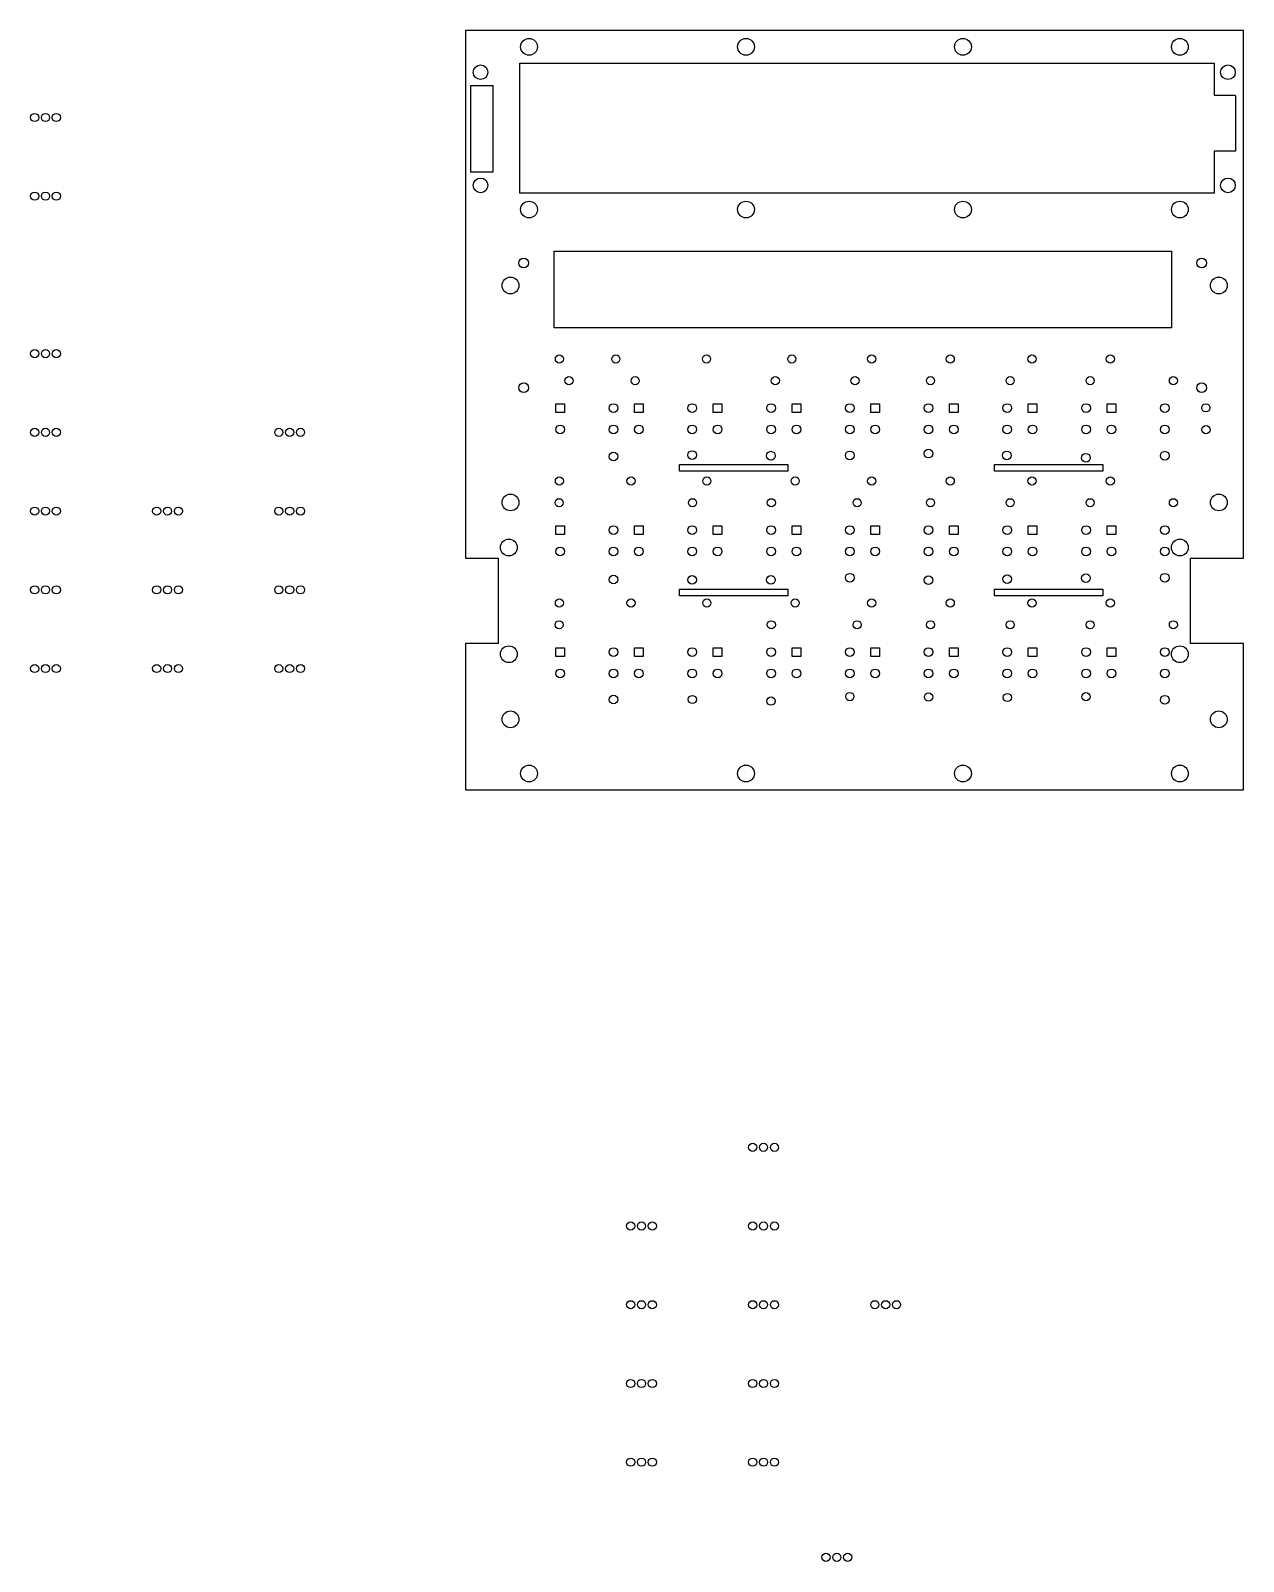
# Model space of a CAD drawing. Extents: x -4010 to 7170, y -7114 to 7000.
import ezdxf

# ---------------------------------------------------------------- set-up
doc = ezdxf.new("R2010")
doc.units = 0
for name, color, linetype in [('BOARD_GEOMETRY_OUTLINE', 1, 'CONTINUOUS'), ('PIN_BOTTOM', 2, 'CONTINUOUS'), ('VIA_CLASS_BOTTOM', 3, 'CONTINUOUS')]:
    doc.layers.add(name, color=color, linetype=linetype)

msp = doc.modelspace()

# ---------------------------------------------------------------- linework, layer by layer
at = {"layer": 'BOARD_GEOMETRY_OUTLINE'}
for points in [[(0, 0), (7170, 0), (7170, 1348.3), (6682.5, 1348.3), (6682.5, 2135.7), (7170, 2135.7), (7170, 7000), (0, 7000), (0, 2135.7), (300, 2135.7), (300, 1348.3), (0, 1348.3)], [(500, 5500), (500, 6700), (6900, 6700), (6900, 6404), (7090, 6404), (7098, 6396), (7098, 5890), (6904, 5890), (6900, 5886), (6900, 5500)], [(50, 5695), (50, 6495), (250, 6495), (250, 5695)], [(816.5, 4259), (816.5, 4967.7), (6507.9, 4967.7), (6507.9, 4259)], [(1971, 2938), (1971, 3000.5), (2971, 3000.5), (2971, 2938)], [(4874.544, 2938), (4874.544, 3000.5), (5874.544, 3000.5), (5874.544, 2938)], [(1971, 1788), (1971, 1850.5), (2971, 1850.5), (2971, 1788)], [(4874.544, 1788), (4874.544, 1850.5), (5874.544, 1850.5), (5874.544, 1788)]]:
    msp.add_lwpolyline(points, close=True, dxfattribs=at)
at = {"layer": 'PIN_BOTTOM'}
for points in [[(831.937, 3480.425), (831.937, 3560.425), (911.937, 3560.425), (911.937, 3480.425)], [(1557.823, 3480.425), (1557.823, 3560.425), (1637.823, 3560.425), (1637.823, 3480.425)], [(2283.709, 3480.425), (2283.709, 3560.425), (2363.709, 3560.425), (2363.709, 3480.425)], [(3009.595, 3480.425), (3009.595, 3560.425), (3089.595, 3560.425), (3089.595, 3480.425)], [(3735.481, 3480.425), (3735.481, 3560.425), (3815.481, 3560.425), (3815.481, 3480.425)], [(4461.367, 3480.425), (4461.367, 3560.425), (4541.367, 3560.425), (4541.367, 3480.425)], [(5187.253, 3480.425), (5187.253, 3560.425), (5267.253, 3560.425), (5267.253, 3480.425)], [(5913.139, 3480.425), (5913.139, 3560.425), (5993.139, 3560.425), (5993.139, 3480.425)], [(831.937, 2355.425), (831.937, 2435.425), (911.937, 2435.425), (911.937, 2355.425)], [(1557.823, 2355.425), (1557.823, 2435.425), (1637.823, 2435.425), (1637.823, 2355.425)], [(2283.709, 2355.425), (2283.709, 2435.425), (2363.709, 2435.425), (2363.709, 2355.425)], [(3009.595, 2355.425), (3009.595, 2435.425), (3089.595, 2435.425), (3089.595, 2355.425)], [(3735.481, 2355.425), (3735.481, 2435.425), (3815.481, 2435.425), (3815.481, 2355.425)], [(4461.367, 2355.425), (4461.367, 2435.425), (4541.367, 2435.425), (4541.367, 2355.425)], [(5187.253, 2355.425), (5187.253, 2435.425), (5267.253, 2435.425), (5267.253, 2355.425)], [(5913.139, 2355.425), (5913.139, 2435.425), (5993.139, 2435.425), (5993.139, 2355.425)], [(831.937, 1230.425), (831.937, 1310.425), (911.937, 1310.425), (911.937, 1230.425)], [(1557.823, 1230.425), (1557.823, 1310.425), (1637.823, 1310.425), (1637.823, 1230.425)], [(2283.709, 1230.425), (2283.709, 1310.425), (2363.709, 1310.425), (2363.709, 1230.425)], [(3009.595, 1230.425), (3009.595, 1310.425), (3089.595, 1310.425), (3089.595, 1230.425)], [(3735.481, 1230.425), (3735.481, 1310.425), (3815.481, 1310.425), (3815.481, 1230.425)], [(4461.367, 1230.425), (4461.367, 1310.425), (4541.367, 1310.425), (4541.367, 1230.425)], [(5187.253, 1230.425), (5187.253, 1310.425), (5267.253, 1310.425), (5267.253, 1230.425)], [(5913.139, 1230.425), (5913.139, 1310.425), (5993.139, 1310.425), (5993.139, 1230.425)]]:
    msp.add_lwpolyline(points, close=True, dxfattribs=at)
for centre, radius in [((-3972, 6199.202), 37.5), ((-3872, 6199.202), 37.5), ((-3772, 6199.202), 37.5), ((-3972, 5473.316), 37.5), ((-3872, 5473.316), 37.5), ((-3772, 5473.316), 37.5), ((-3972, 4021.544), 37.5), ((-3872, 4021.544), 37.5), ((-3772, 4021.544), 37.5), ((1364.063, 3520.425), 40), ((2089.949, 3520.425), 40), ((2815.835, 3520.425), 40), ((3541.721, 3520.425), 40), ((4267.607, 3520.425), 40), ((4993.493, 3520.425), 40), ((5719.379, 3520.425), 40), ((6445.265, 3520.425), 40), ((-3972, 3295.658), 37.5), ((-3872, 3295.658), 37.5), ((-3772, 3295.658), 37.5), ((-1722, 3295.658), 37.5), ((-1622, 3295.658), 37.5), ((-1522, 3295.658), 37.5), ((871.937, 3323.575), 40), ((1364.063, 3323.575), 40), ((1597.823, 3323.575), 40), ((2089.949, 3323.575), 40), ((2323.709, 3323.575), 40), ((2815.835, 3323.575), 40), ((3049.595, 3323.575), 40), ((3541.721, 3323.575), 40), ((3775.481, 3323.575), 40), ((4267.607, 3323.575), 40), ((4501.367, 3323.575), 40), ((4993.493, 3323.575), 40), ((5227.253, 3323.575), 40), ((5719.379, 3323.575), 40), ((5953.139, 3323.575), 40), ((6445.265, 3323.575), 40), ((-3972, 2569.772), 37.5), ((-3872, 2569.772), 37.5), ((-3772, 2569.772), 37.5), ((-2847, 2569.772), 37.5), ((-2747, 2569.772), 37.5), ((-2647, 2569.772), 37.5), ((-1722, 2569.772), 37.5), ((-1622, 2569.772), 37.5), ((-1522, 2569.772), 37.5), ((1364.063, 2395.425), 40), ((2089.949, 2395.425), 40), ((2815.835, 2395.425), 40), ((3541.721, 2395.425), 40), ((4267.607, 2395.425), 40), ((4993.493, 2395.425), 40), ((5719.379, 2395.425), 40), ((6445.265, 2395.425), 40), ((871.937, 2198.575), 40), ((1364.063, 2198.575), 40), ((1597.823, 2198.575), 40), ((2089.949, 2198.575), 40), ((2323.709, 2198.575), 40), ((2815.835, 2198.575), 40), ((3049.595, 2198.575), 40), ((3541.721, 2198.575), 40), ((3775.481, 2198.575), 40), ((4267.607, 2198.575), 40), ((4501.367, 2198.575), 40), ((4993.493, 2198.575), 40), ((5227.253, 2198.575), 40), ((5719.379, 2198.575), 40), ((5953.139, 2198.575), 40), ((6445.265, 2198.575), 40), ((-3972, 1843.886), 37.5), ((-3872, 1843.886), 37.5), ((-3772, 1843.886), 37.5), ((-2847, 1843.886), 37.5), ((-2747, 1843.886), 37.5), ((-2647, 1843.886), 37.5), ((-1722, 1843.886), 37.5), ((-1622, 1843.886), 37.5), ((-1522, 1843.886), 37.5), ((1364.063, 1270.425), 40), ((2089.949, 1270.425), 40), ((2815.835, 1270.425), 40), ((3541.721, 1270.425), 40), ((4267.607, 1270.425), 40), ((4993.493, 1270.425), 40), ((5719.379, 1270.425), 40), ((6445.265, 1270.425), 40), ((-3972, 1118), 37.5), ((-3872, 1118), 37.5), ((-3772, 1118), 37.5), ((-2847, 1118), 37.5), ((-2747, 1118), 37.5), ((-2647, 1118), 37.5), ((-1722, 1118), 37.5), ((-1622, 1118), 37.5), ((-1522, 1118), 37.5), ((871.937, 1073.575), 40), ((1364.063, 1073.575), 40), ((1597.823, 1073.575), 40), ((2089.949, 1073.575), 40), ((2323.709, 1073.575), 40), ((2815.835, 1073.575), 40), ((3049.595, 1073.575), 40), ((3541.721, 1073.575), 40), ((3775.481, 1073.575), 40), ((4267.607, 1073.575), 40), ((4501.367, 1073.575), 40), ((4993.493, 1073.575), 40), ((5227.253, 1073.575), 40), ((5719.379, 1073.575), 40), ((5953.139, 1073.575), 40), ((6445.265, 1073.575), 40), ((2647, -3295.658), 37.5), ((2747, -3295.658), 37.5), ((2847, -3295.658), 37.5), ((1522, -4021.544), 37.5), ((1622, -4021.544), 37.5), ((1722, -4021.544), 37.5), ((2647, -4021.544), 37.5), ((2747, -4021.544), 37.5), ((2847, -4021.544), 37.5), ((1522, -4747.429), 37.5), ((1622, -4747.429), 37.5), ((1722, -4747.429), 37.5), ((2647, -4747.43), 37.5), ((2747, -4747.43), 37.5), ((2847, -4747.43), 37.5), ((3772, -4747.43), 37.5), ((3872, -4747.43), 37.5), ((3972, -4747.43), 37.5), ((1522, -5473.315), 37.5), ((1622, -5473.315), 37.5), ((1722, -5473.315), 37.5), ((2647, -5473.316), 37.5), ((2747, -5473.316), 37.5), ((2847, -5473.316), 37.5), ((1522, -6199.201), 37.5), ((1622, -6199.201), 37.5), ((1722, -6199.201), 37.5), ((2647, -6199.202), 37.5), ((2747, -6199.202), 37.5), ((2847, -6199.202), 37.5), ((3322, -7076.2), 37.5), ((3422, -7076.2), 37.5), ((3522, -7076.2), 37.5)]:
    msp.add_circle(centre, radius, dxfattribs=at)
at = {"layer": 'VIA_CLASS_BOTTOM'}
for centre, radius in [((585, 6850), 77.5), ((2585, 6850), 77.5), ((4585, 6850), 77.5), ((6585, 6850), 77.5), ((137.8, 6616.6), 67.5), ((7028.1, 6616.6), 67.5), ((137.8, 5573.3), 67.5), ((7028.1, 5573.3), 67.5), ((585, 5350), 77.5), ((2585, 5350), 77.5), ((4585, 5350), 77.5), ((6585, 5350), 77.5), ((535.1, 4857.3), 44.5), ((6785.1, 4857.3), 44.5), ((413.8, 4650), 77.5), ((6943.8, 4650), 77.5), ((865, 3972), 37.5), ((1385, 3972), 37.5), ((2221, 3972), 37.5), ((3007, 3972), 37.5), ((3744, 3972), 37.5), ((4468, 3972), 37.5), ((5221, 3972), 37.5), ((5944, 3972), 37.5), ((535.1, 3707.3), 44.5), ((953, 3772), 37.5), ((1564, 3772), 37.5), ((2856, 3772), 37.5), ((3590, 3772), 37.5), ((4286, 3772), 37.5), ((5020, 3772), 37.5), ((5757, 3772), 37.5), ((6525, 3772), 37.5), ((6785.1, 3707.3), 44.5), ((6824, 3522), 37.5), ((6825, 3321), 37.5), ((1363, 3073), 40), ((2089, 3087), 40), ((2815, 3081), 40), ((3541, 3084), 40), ((4267, 3100), 40), ((4990, 3084), 40), ((6445, 3081), 40), ((5719, 3062), 40), ((865, 2847), 37.5), ((1525, 2847), 37.5), ((2224, 2847), 37.5), ((3038, 2847), 37.5), ((3744, 2847), 37.5), ((4468, 2847), 37.5), ((5221, 2847), 37.5), ((5944, 2847), 37.5), ((413.8, 2650), 77.5), ((862, 2647), 37.5), ((2092, 2647), 37.5), ((2818, 2647), 37.5), ((3610, 2647), 37.5), ((4286, 2647), 37.5), ((5020, 2647), 37.5), ((5757, 2647), 37.5), ((6525, 2647), 37.5), ((6943.8, 2650), 77.5), ((398.3, 2234), 77.5), ((6584, 2234), 77.5), ((1363, 1940), 40), ((2089, 1937), 40), ((2815, 1937), 40), ((3541, 1956), 40), ((4993, 1943), 40), ((5719, 1951), 40), ((6445, 1956), 40), ((4267, 1934), 40), ((865, 1722), 37.5), ((1525, 1722), 37.5), ((2224, 1722), 37.5), ((3038, 1722), 37.5), ((3744, 1722), 37.5), ((4468, 1722), 37.5), ((5221, 1722), 37.5), ((5944, 1722), 37.5), ((862, 1522), 37.5), ((2818, 1522), 37.5), ((3610, 1522), 37.5), ((4286, 1522), 37.5), ((5020, 1522), 37.5), ((5757, 1522), 37.5), ((6525, 1522), 37.5), ((398.3, 1250), 77.5), ((6584, 1250), 77.5), ((1364.063, 832), 40), ((2090, 833), 38), ((2816, 818), 38), ((3542, 860), 38), ((4268, 856), 38), ((4994, 851), 38), ((5719, 859), 38), ((6445, 831), 40), ((413.8, 650), 77.5), ((6943.8, 650), 77.5), ((585, 150), 77.5), ((2585, 150), 77.5), ((4585, 150), 77.5), ((6585, 150), 77.5)]:
    msp.add_circle(centre, radius, dxfattribs=at)

doc.saveas('drawing.dxf')
